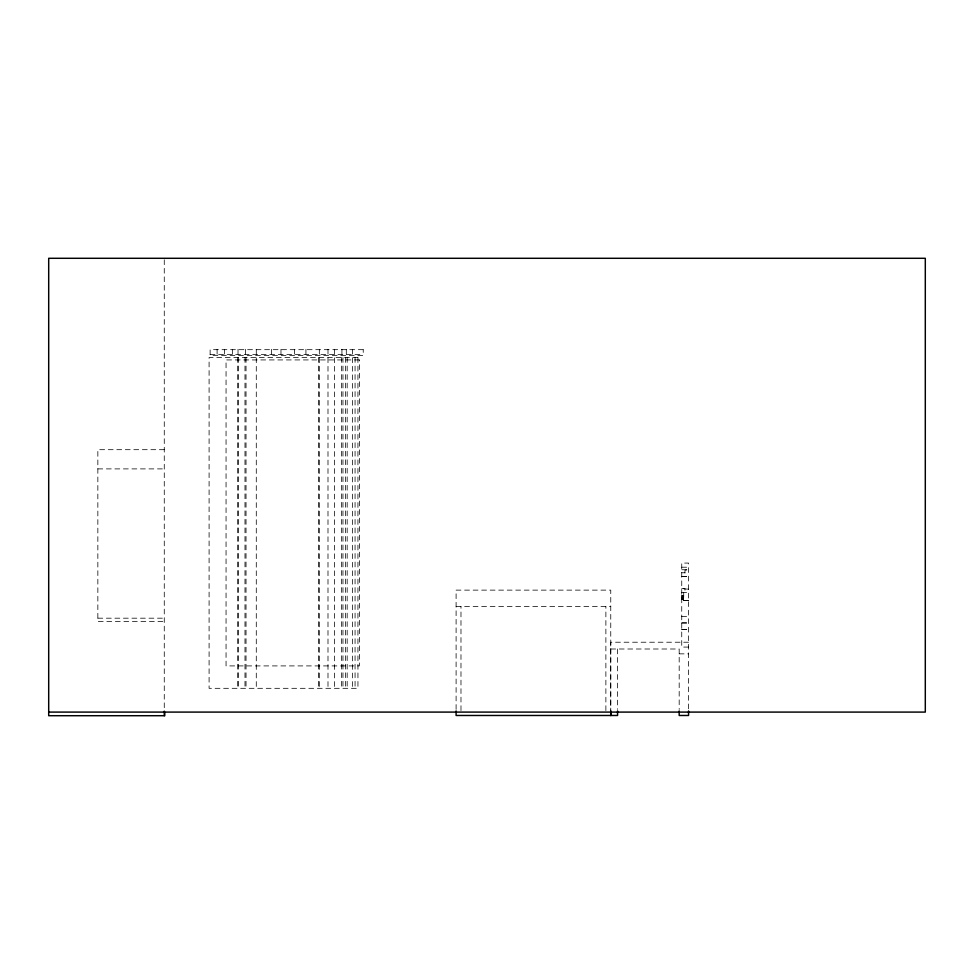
<?xml version="1.0" encoding="UTF-8"?>
<svg xmlns="http://www.w3.org/2000/svg" width="974" height="974" viewBox="0 0 974 974"><rect width="100%" height="100%" fill="white"/><g stroke="black" fill="none" stroke-linecap="round" stroke-linejoin="round"><path stroke-width="0.73" stroke-dasharray="4.87 3.65" d="M456.1 709.413L456.1 590.122L610.759 590.122L610.759 709.413M460.982 710.582L460.982 606.4M605.877 710.582L605.877 606.4M210.128 354.451L363.229 354.451M164.265 449.684L97.85 449.684L97.85 621.363L164.776 621.363M97.85 468.896L164.776 468.896M681.739 567.209L688.569 567.209M681.739 569.741L688.569 569.741L684.978 570.143L684.978 576.62M681.739 572.761L684.978 572.761M681.739 576.547L688.569 576.547M681.739 576.62L688.569 576.62M681.739 588.6L684.978 588.6L684.978 592.46M681.739 592.387L688.569 592.387M681.739 595.443L683.711 595.443M681.739 595.784L683.358 595.784M681.739 596.088L683.358 596.1M681.739 596.453L683.358 596.478M681.739 596.892L683.358 596.879M681.739 597.926L683.358 597.926M681.739 599.229L683.358 599.229M456.1 606.4L610.759 606.4M681.739 616.396L688.569 616.396M97.85 618.186L164.265 618.186M681.739 622.678L688.569 622.678M681.739 623.214L688.569 623.214M681.739 629.496L688.569 629.496M681.739 629.618L688.569 629.618M688.569 642.219L610.759 642.219L610.759 709.486M688.569 647.077L681.739 647.077L681.739 563.069L688.569 563.069L688.569 709.462M610.759 649.001L679.182 649.001L679.182 709.462M679.182 653.858L688.569 653.858M688.569 589.185L683.711 588.832L683.711 600.581M683.358 595.443L683.358 600.581M617.577 649.001L617.577 709.425M355.06 357.531L355.06 688.314M352.43 349.301L352.43 688.314M347.17 357.531L347.17 688.314M346.294 349.301L346.294 357.519M345.6 357.531L345.6 688.314M342.97 357.531L342.97 688.314M341.923 349.301L341.923 357.519M341.655 357.531L341.655 688.314M334.569 349.301L334.569 688.314M327.994 349.301L327.994 688.314M319.326 349.301L319.326 688.314M318.547 357.531L318.547 688.314M305.933 349.301L305.933 357.519M294.367 349.301L294.367 357.519M280.975 349.301L280.975 357.519M271.527 349.301L271.527 357.519M256.284 349.301L256.284 688.314M246.032 357.531L246.032 688.314M245.594 349.301L245.594 357.519M244.985 357.531L244.985 688.314M238.155 357.531L238.155 688.314M238.021 349.301L238.021 357.519M237.887 357.531L237.887 688.314M232.348 349.301L232.348 357.519M224.592 349.301L224.592 357.519M217.105 349.301L217.105 357.519M164.265 259.802L164.265 709.632M363.229 349.678L210.128 349.678L210.128 355.583L363.229 355.583L363.229 349.678M357.945 357.531L209.093 357.531L209.093 688.314L357.945 688.314L357.945 357.531M359.394 359.93L226.053 359.93L226.053 665.912L359.394 665.912L359.394 359.93M683.358 597.464L681.739 597.464L683.358 597.512M683.358 598.803L681.739 598.803L683.358 598.876M688.569 600.483L681.739 600.483L688.569 600.581"/><path stroke-width="1.46" d="M456.1 710.923L456.1 715.476L617.577 715.476L617.577 710.935M610.759 710.923L610.759 715.476L610.759 710.983M48.7 712.091L925.3 712.091L925.3 258.293L48.7 258.293L48.7 715.707L164.776 715.707L164.776 712.091M688.569 710.959L688.569 715.476L679.182 715.476L679.182 710.935M164.265 711.154L164.265 715.707"/></g></svg>
